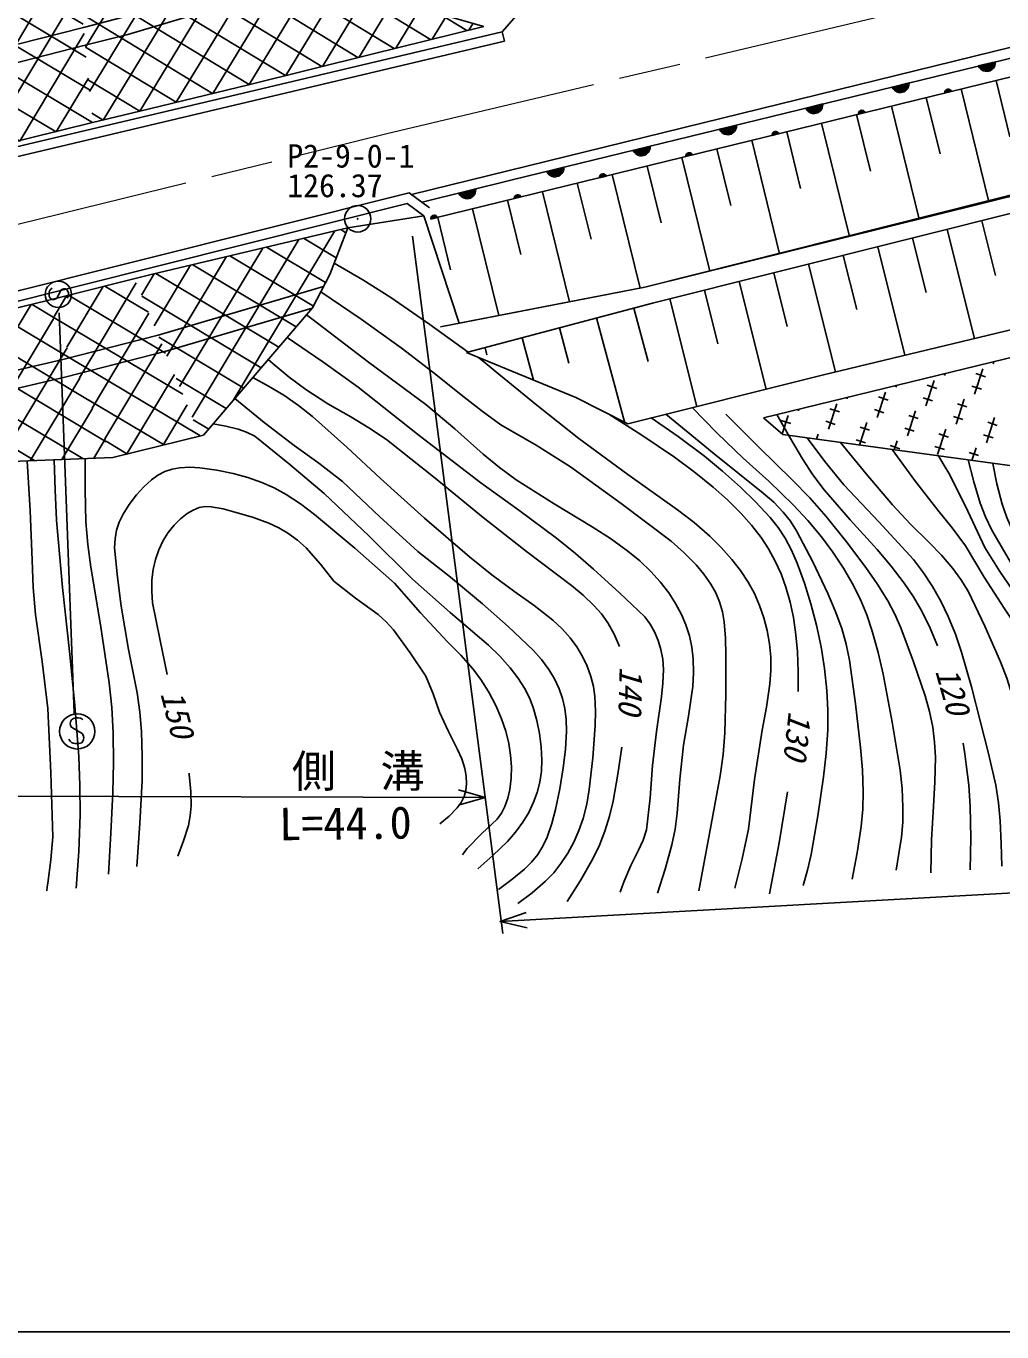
# Model space of a CAD drawing. Units: millimetres, scale not verified. Extents: x 40000 to 680000, y 20000 to 380000.
# Drawn here: x 91195 to 146310, y 205000 to 278792 of the extents above; entities that cross this region are included whole.
import ezdxf
from ezdxf.enums import TextEntityAlignment as Align

# ---------------------------------------------------------------- set-up
doc = ezdxf.new("R2010")
doc.units = ezdxf.units.MM
doc.header["$LTSCALE"] = 1000
doc.linetypes.add('CHAIN', pattern=[18.5, 12, -1.5, 3.5, -1.5])
for name, color, linetype, lineweight in [('M-BGD', 7, 'Continuous', 25), ('M-BMK', 2, 'CHAIN', 13), ('M-TTL-BAND', 7, 'Continuous', 25)]:
    doc.layers.add(name, color=color, linetype=linetype, lineweight=lineweight)
doc.layers.add('M-BGD-HTXT', color=7, linetype='Continuous')
doc.layers.add('M-BMK-SRVR', color=7, linetype='Continuous')
doc.styles.add('ＭＳ ゴシック', font='')
doc.styles.add('ＭＳ 明朝', font='')
doc.styles.get('ＭＳ ゴシック').set_extended_font_data('MS Gothic')
doc.styles.get('ＭＳ 明朝').set_extended_font_data('MS Mincho')

# ---------------------------------------------------------------- blocks, each defined once
blk = doc.blocks.new('BUHIN2')
at = {"color": 3, "linetype": 'Continuous', "lineweight": 25}
for radius in [746, 22.5]:
    blk.add_circle((0, 0), radius, dxfattribs=at)
blk = doc.blocks.new('BUHIN126')
at = {"color": 7, "linetype": 'Continuous', "lineweight": 25}
for p, q in [((-392, 146), (-354, -224)), ((-281, -332), (-341, 270)), ((-285, 338), (-212, -386)), ((-145, -429), (-228, 389)), ((-169, 435), (-79, -460)), ((-15, -479), (-110, 466))]:
    blk.add_line(p, q, dxfattribs=at)
blk.add_lwpolyline([(50, -497), (-68, -469), (-171, -422), (-290, -336), (-361, -232), (-410, -119), (-426, 35), (-400, 156), (-351, 271), (-252, 379), (-161, 449), (-50, 497)], close=True, dxfattribs=at)
blk = doc.blocks.new('BUHIN127')
at = {"color": 7, "linetype": 'Continuous', "lineweight": 25}
for p, q in [((6, 192), (44, -186)), ((68, -174), (32, 184)), ((58, 172), (91, -156)), ((114, -135), (85, 154)), ((112, 133), (137, -108)), ((157, -58), (142, 90))]:
    blk.add_line(p, q, dxfattribs=at)
blk.add_lwpolyline([(-20, 199), (27, 188), (68, 169), (116, 134), (144, 93), (164, 48), (170, -14), (160, -62), (141, -108), (101, -152), (64, -179), (20, -199)], close=True, dxfattribs=at)
blk = doc.blocks.new('BUHIN196')
at = {"color": 7, "linetype": 'Continuous', "lineweight": 25}
blk.add_lwpolyline([(-276, -460), (-240, -509), (-186, -540), (-109, -562), (7, -573), (106, -556), (194, -508), (250, -430), (262, -345), (263, -288), (240, -211), (192, -165), (-193, 108), (-232, 180), (-253, 276), (-237, 365), (-204, 433), (-146, 496), (-27, 518), (145, 502), (218, 484), (286, 444), (341, 383), (385, 292)], dxfattribs=at)
blk.add_circle((0, 0), 746, dxfattribs=at)
blk = doc.blocks.new('BUHIN204')
at = {"color": 7, "linetype": 'Continuous', "lineweight": 25}
blk.add_lwpolyline([(596, -397), (663, -351), (708, -281), (742, -180), (764, -26), (747, 107), (688, 227), (588, 306), (475, 327), (400, 333), (296, 307), (231, 245), (-156, -251), (-254, -298), (-383, -320), (-501, -293), (-590, -245), (-669, -164), (-692, -4), (-660, 224), (-632, 321), (-574, 409), (-488, 478), (-365, 531)], dxfattribs=at)
blk.add_circle((0, 0), 995, dxfattribs=at)

msp = doc.modelspace()

# ---------------------------------------------------------------- hatches: boundary and pattern name
at = {"layer": 'M-BGD'}
h = msp.add_hatch(dxfattribs=at)
h.set_pattern_fill('USER', color=256, style=0, pattern_type=2)
h.set_pattern_definition([(238.673, (97610, 273982), (1281.32, -779.88), []), (148.673, (97610, 273982), (-779.88, -1281.32), [])])
h.paths.add_polyline_path([(94202, 281119), (95188, 281161), (99549, 280143), (101298, 279621), (102055, 279395), (109437, 279719), (112496, 280072), (117056, 278777), (110643, 277189), (103759, 275483), (97610, 273982), (94952, 273336)])
h = msp.add_hatch(dxfattribs=at)
h.set_pattern_fill('USER', color=256, style=0, pattern_type=2)
h.set_pattern_definition([(239.185, (94952, 273336), (1288.24, -768.4), []), (149.185, (94952, 273336), (-768.4, -1288.24), [])])
h.paths.add_polyline_path([(90035, 272093), (89286, 279876), (94202, 281119), (94952, 273336)])
h = msp.add_hatch(dxfattribs=at)
h.set_pattern_fill('USER', color=256, style=0, pattern_type=2)
h.set_pattern_definition([(239.036, (92292, 263300), (1286.24, -771.74), []), (149.036, (92292, 263300), (-771.74, -1286.24), [])])
h.paths.add_polyline_path([(101004, 255662), (101205, 255670), (107363, 262863), (108351, 264758), (109365, 267385), (106509, 266717), (98339, 264768), (97321, 264521)])
h = msp.add_hatch(dxfattribs=at)
h.set_pattern_fill('USER', color=256, style=0, pattern_type=2)
h.set_pattern_definition([(239.187, (101004, 255662), (1288.26, -768.36), []), (149.187, (101004, 255662), (-768.36, -1288.26), [])])
h.paths.add_polyline_path([(96087, 254419), (92405, 263278), (97321, 264521), (101004, 255662)])
h = msp.add_hatch(dxfattribs=at)
h.set_pattern_fill('USER', color=256, style=0, pattern_type=2)
h.set_pattern_definition([(239.036, (87375, 262057), (1286.24, -771.74), []), (149.036, (87375, 262057), (-771.74, -1286.24), [])])
h.paths.add_polyline_path([(79985, 260299), (80421, 259394), (80494, 257759), (81053, 257820), (81651, 256609), (89885, 254161), (96087, 254419), (92404, 263278), (87375, 262057), (84279, 261283)])

# ---------------------------------------------------------------- linework, layer by layer
for p, q in [((112959, 269285), (172211, 283841)), ((118649, 270099), (172282, 283217)), ((172587, 282257), (114246, 267934)), ((118086, 278477), (121115, 281936)), ((112496, 280072), (117056, 278778)), ((94433, 278717), (96682, 279290)), ((101299, 279621), (96948, 278325)), ((118086, 278477), (73970, 268029)), ((85301, 276400), (94433, 278717)), ((96948, 278325), (94530, 277709)), ((117056, 278778), (110643, 277189)), ((118086, 278477), (118215, 277933)), ((118215, 277933), (74099, 267484)), ((94530, 277709), (85521, 275424)), ((110643, 277189), (103759, 275483)), ((174256, 275991), (126134, 264035)), ((103759, 275483), (97610, 273982)), ((145980, 275725), (146762, 272540)), ((142038, 274757), (142822, 271566)), ((144009, 275241), (145575, 268865)), ((97610, 273982), (94952, 273336)), ((138096, 273789), (138881, 270593)), ((140067, 274273), (141635, 267887)), ((94952, 273336), (80763, 269837)), ((136126, 273305), (137696, 266908)), ((132184, 272338), (133757, 265929)), ((134155, 272822), (134941, 269620)), ((157610, 271955), (126134, 264035)), ((130213, 271854), (131000, 268647)), ((126271, 270886), (127060, 267674)), ((126574, 263141), (157908, 270980)), ((128242, 271370), (129818, 264951)), ((113575, 268834), (118649, 270099)), ((124300, 270402), (125875, 263985)), ((112837, 269375), (81001, 261384)), ((113988, 268532), (112837, 269375)), ((116588, 269521), (115666, 269291)), ((115706, 269237), (116579, 269454)), ((116558, 269385), (115760, 269186)), ((120358, 269434), (121886, 263210)), ((122329, 269918), (123105, 266758)), ((112718, 268768), (81137, 260841)), ((113657, 268080), (112718, 268768)), ((115818, 269136), (116524, 269312)), ((116481, 269237), (115894, 269090)), ((116023, 269058), (116385, 269148)), ((118387, 268950), (119140, 265887)), ((113657, 268080), (109365, 267385)), ((115651, 261999), (113657, 268080)), ((114445, 267983), (115174, 265015)), ((116416, 268466), (117897, 262435)), ((109365, 267385), (106509, 266717)), ((108351, 264758), (109365, 267385)), ((143220, 267306), (144762, 261142)), ((145179, 267796), (145952, 264706)), ((106509, 266717), (98339, 264768)), ((113021, 266921), (118113, 227513)), ((141262, 266816), (142031, 263742)), ((137345, 265836), (138110, 262779)), ((139303, 266326), (140837, 260195)), ((135387, 265346), (136912, 259247)), ((162423, 265405), (136233, 259083)), ((162423, 265405), (136233, 259083)), ((98339, 264768), (92405, 263278)), ((107363, 262863), (108351, 264758)), ((131470, 264366), (132994, 258274)), ((133428, 264856), (134190, 261810)), ((98647, 261331), (108000, 264084)), ((126134, 264035), (114597, 261794)), ((126134, 264035), (115651, 261999)), ((129512, 263876), (130274, 260831)), ((132845, 256663), (163302, 264098)), ((92405, 263278), (87376, 262057)), ((107358, 262853), (99033, 260402)), ((101205, 255670), (107363, 262863)), ((116068, 260340), (126574, 263141)), ((125523, 262861), (126330, 259836)), ((127553, 263386), (129077, 257296)), ((93054, 262596), (93911, 239963)), ((123422, 262301), (124990, 256423)), ((93198, 259931), (98647, 261331)), ((121321, 261740), (121854, 259743)), ((117118, 260620), (117225, 260222)), ((119220, 261180), (119857, 258792)), ((87483, 258606), (93198, 259931)), ((99033, 260402), (93452, 258964)), ((116068, 260340), (122252, 257813)), ((145817, 259702), (145861, 259840)), ((136233, 259083), (125185, 256324)), ((136233, 259083), (125185, 256324)), ((143067, 259042), (143107, 259168)), ((144772, 257997), (145235, 259424)), ((144848, 259155), (145383, 258981)), ((93452, 258964), (87657, 257619)), ((140316, 258381), (140353, 258496)), ((142022, 257336), (142485, 258763)), ((142098, 258494), (142633, 258321)), ((145152, 258268), (144617, 258442)), ((125185, 256324), (122252, 257813)), ((125185, 256324), (122252, 257813)), ((137566, 257721), (137599, 257823)), ((139272, 256676), (139735, 258102)), ((139348, 257834), (139883, 257660)), ((142401, 257607), (141866, 257781)), ((143727, 256292), (144190, 257718)), ((134816, 257060), (134845, 257151)), ((136521, 256015), (136985, 257442)), ((136598, 257173), (137133, 256999)), ((139651, 256947), (139116, 257120)), ((140977, 255631), (141440, 257058)), ((143803, 257450), (144338, 257276)), ((132845, 256663), (133942, 255709)), ((133847, 256512), (134382, 256339)), ((133898, 255747), (134234, 256781)), ((136901, 256286), (136366, 256460)), ((138274, 255115), (138690, 256397)), ((138303, 256128), (138838, 255955)), ((141357, 255902), (140822, 256076)), ((141053, 256789), (141588, 256615)), ((144107, 256563), (143572, 256736)), ((145433, 255247), (145896, 256674)), ((145509, 256405), (146044, 256231)), ((96087, 254419), (101205, 255670)), ((133942, 255709), (149575, 253565)), ((135846, 255448), (135940, 255736)), ((138607, 255241), (138072, 255415)), ((140231, 254846), (140395, 255352)), ((142682, 254586), (143146, 256013)), ((142759, 255744), (143294, 255571)), ((145812, 255518), (145277, 255692)), ((140009, 255084), (140544, 254910)), ((143062, 254857), (142527, 255031)), ((144464, 254699), (144999, 254526)), ((144616, 254245), (144851, 254968)), ((89885, 254160), (96087, 254419)), ((117120, 235196), (60422, 235354)), ((117966, 228185), (181794, 231785))]:
    msp.add_line(p, q, dxfattribs=at)
msp.add_lwpolyline([(116597, 269588), (116586, 269466), (116554, 269358), (116486, 269228), (116394, 269143), (116289, 269078), (116139, 269040), (116015, 269048), (115894, 269080), (115773, 269163), (115691, 269243), (115627, 269346)], close=True, dxfattribs=at)
for points in [[(116162, 260365), (114002, 261933), (111800, 263458), (110217, 264447), (108598, 265397)], [(107843, 263784), (110127, 262225), (112385, 260610), (114173, 259245), (115933, 257825), (116955, 257024), (118018, 256266), (119998, 255104), (121944, 253892), (124802, 251818), (127631, 249690), (128348, 249048), (129039, 248347), (129485, 247817), (129877, 247257), (130149, 246773), (130369, 246258), (130527, 245701), (130629, 245125), (130702, 244201), (130716, 243251), (130724, 241033), (130671, 238849), (130563, 237635), (130394, 236420), (129793, 233167), (129188, 229929)], [(126859, 229784), (127296, 231153), (127673, 232532), (127852, 233411), (127974, 234310), (128120, 236237), (128325, 238151), (128618, 239798), (128855, 241467), (128892, 242250), (128869, 243043), (128794, 243698), (128659, 244343), (128465, 244952), (128215, 245542), (127883, 246164), (127493, 246764), (127012, 247385), (126482, 247972), (125854, 248571), (125186, 249125), (124195, 249839), (123173, 250501), (121016, 251800), (118879, 253157), (117931, 253854), (117013, 254605), (115416, 256028), (113780, 257405), (110540, 259797), (107330, 262241), (107181, 262359), (107032, 262477)], [(105936, 261197), (107956, 259816), (109950, 258382), (113399, 255655), (116881, 252979), (119033, 251437), (121150, 249846), (122219, 248991), (123243, 248095), (124710, 246774), (126144, 245401), (126441, 245004), (126695, 244565), (126902, 244075), (127054, 243563), (127153, 243009), (127193, 242441), (127168, 241662), (127082, 240884), (126796, 238937), (126571, 237000), (126439, 235179), (126246, 233371), (126044, 232790), (125779, 232217), (125348, 231349), (124976, 230464), (124863, 230165), (124749, 229857)], [(124718, 243742), (124410, 244425), (124051, 245074), (123687, 245578), (123268, 246054), (122658, 246635), (121992, 247186), (119461, 249096), (117016, 251016), (114305, 253240), (111546, 255424), (110560, 256086), (109532, 256703), (108242, 257452), (106988, 258250), (106056, 258953), (105152, 259710), (105015, 259828), (104871, 259952)], [(131225, 230075), (131636, 231737), (131990, 233418), (132347, 236210), (132765, 238997), (133016, 240304), (133207, 241620), (133260, 242369), (133252, 243122), (133183, 243874), (133052, 244631), (132869, 245345), (132626, 246050), (132329, 246721), (131980, 247363), (131546, 248025), (131061, 248655), (130458, 249331), (129812, 249966), (128923, 250734), (127992, 251458), (125191, 253450), (122420, 255495), (120039, 257367), (117687, 259293), (117232, 259669), (116771, 260052)], [(118969, 229202), (119774, 229817), (120538, 230476), (120994, 230951), (121407, 231468), (121790, 232047), (122128, 232667), (122420, 233331), (122658, 234021), (122863, 234830), (123008, 235651), (123198, 237435), (123332, 239260), (123357, 240085), (123322, 240899), (123243, 241467), (123102, 242038), (122894, 242615), (122630, 243171), (122309, 243708), (121933, 244217), (121466, 244735), (120950, 245217), (119895, 246046), (118798, 246831), (117494, 247789), (116232, 248791), (113706, 250981), (111212, 253224), (109318, 254997), (107374, 256734), (106579, 257356), (105750, 257927), (104887, 258448), (104006, 258942)], [(102989, 257755), (104641, 256397), (106331, 255086), (107721, 254090), (109071, 253048), (111173, 251054), (113315, 249105), (115168, 247646), (116978, 246145), (118424, 244864), (119841, 243526), (120305, 243002), (120721, 242438), (121033, 241912), (121297, 241346), (121489, 240797), (121623, 240233), (121699, 239601), (121715, 238952), (121655, 237915), (121534, 236871), (121347, 235689), (121101, 234520), (120888, 233733), (120617, 232961), (120381, 232455), (120095, 231983), (119746, 231547), (119350, 231147), (118638, 230556), (117877, 230002)], [(124111, 256869), (125978, 255678), (127821, 254430), (128931, 253609), (130009, 252738), (130816, 252018), (131589, 251249), (132175, 250585), (132712, 249887), (133134, 249246), (133510, 248564), (133839, 247835), (134114, 247079), (134354, 246235), (134539, 245365), (134679, 244395), (134759, 243424), (134796, 242306), (134801, 241189)], [(137858, 230585), (138142, 232074), (138366, 233566), (138450, 234537), (138473, 235511), (138429, 236765), (138325, 238023), (138040, 240490), (137695, 242952), (137509, 243859), (137265, 244750), (136900, 245747), (136478, 246727), (135624, 248514), (134715, 250274), (134365, 250815), (133962, 251327), (133423, 251883), (132832, 252407), (130052, 254616), (127323, 256858)], [(128813, 257230), (130237, 255785), (131704, 254383), (133147, 253072), (134548, 251719), (135353, 250844), (136114, 249929), (136763, 249062), (137362, 248161), (137857, 247314), (138303, 246431), (138674, 245530), (138992, 244599), (139327, 243398), (139608, 242165), (140113, 239463), (140560, 236744), (140673, 235701), (140725, 234658), (140711, 233806), (140636, 232956), (140499, 232030), (140332, 231094)], [(142297, 230948), (142340, 232815), (142444, 234692), (142529, 236090), (142554, 237480), (142512, 238324), (142410, 239169), (142230, 240054), (141987, 240939), (141324, 242872), (140602, 244789), (140263, 245564), (139869, 246312), (139271, 247265), (138620, 248189), (137527, 249657), (136391, 251083), (135456, 252132), (134468, 253148), (132591, 254990), (130726, 256856)], [(142681, 243778), (142266, 244771), (141796, 245738), (141327, 246536), (140800, 247313), (140059, 248275), (139263, 249211), (137737, 250882), (136268, 252580), (135636, 253435), (135045, 254335), (134311, 255575), (133603, 256848)], [(116713, 231167), (117566, 231913), (118381, 232708), (118840, 233234), (119254, 233800), (119585, 234353), (119862, 234935), (120065, 235491), (120212, 236072), (120298, 236683), (120324, 237301), (120288, 238063), (120191, 238825), (120045, 239560), (119839, 240282), (119622, 240838), (119349, 241371), (118972, 241961), (118540, 242525), (117949, 243182), (117308, 243803), (115152, 245647), (113025, 247546), (110548, 249985), (108026, 252385), (106091, 254024), (104109, 255620), (103652, 255844), (103168, 256014), (102477, 256183), (101757, 256316)], [(126501, 256653), (128023, 255599), (129506, 254498), (130539, 253648), (131541, 252744), (132403, 251904), (133226, 251016), (133673, 250455), (134069, 249860), (134436, 249174), (134754, 248449), (135168, 247313), (135527, 246152), (135844, 244944), (136105, 243713), (136292, 242483), (136418, 241247), (136475, 240138), (136472, 239019), (136379, 237695), (136226, 236366), (135916, 234168), (135546, 231972), (135334, 231099), (135092, 230221)], [(135307, 255522), (136316, 254180), (137376, 252871), (139370, 250779), (141324, 248643), (141881, 247902), (142389, 247126), (142858, 246290), (143274, 245424), (143682, 244433), (144038, 243412), (144595, 241451), (145098, 239463), (145558, 237689), (145962, 235896), (146118, 234893), (146214, 233882), (146274, 232605), (146299, 231312)], [(147900, 231312), (147820, 233726), (147679, 236156), (147548, 237527), (147356, 238900), (147154, 239952), (146893, 240987), (146588, 241935), (146226, 242861), (145341, 244876), (144402, 246864), (143997, 247516), (143535, 248145), (142897, 248893), (142210, 249605), (141151, 250647), (140136, 251731), (138653, 253487), (137194, 255263)], [(140119, 254862), (141382, 253139), (142699, 251443), (143500, 250445), (144250, 249415), (145311, 247647), (146432, 245899), (146927, 245157), (147373, 244381), (147652, 243746), (147876, 243086), (148771, 239254), (149607, 235417), (149661, 234510), (149655, 233602), (149593, 232535), (149502, 231458)], [(91256, 254218), (91426, 251414), (91535, 248608), (91601, 247072), (91727, 245541), (92103, 242888), (92419, 240221), (92592, 236600), (92705, 232976), (92593, 231673), (92420, 230361), (92388, 230143), (92356, 229924)], [(94030, 230070), (94169, 232143), (94248, 234228), (94236, 235876), (94164, 237524), (93940, 240398), (93655, 243272), (93251, 247066), (92908, 250864), (92828, 252567), (92788, 254281)], [(94537, 254354), (94526, 252562), (94576, 250775), (94681, 249494), (94847, 248208), (95396, 244954), (95888, 241678), (96029, 240276), (96112, 238862), (96135, 237175), (96098, 235486), (95989, 233181), (95849, 230870)], [(97450, 231307), (97625, 233727), (97741, 236153), (97755, 237534), (97709, 238923), (97614, 240027), (97460, 241122), (96986, 243562), (96571, 246013), (96352, 247650), (96190, 249314), (96216, 249809), (96303, 250304), (96456, 250756), (96672, 251202), (97023, 251760), (97438, 252304), (97837, 252754), (98278, 253160), (98641, 253421), (99030, 253626), (99437, 253760), (99863, 253835), (100433, 253863), (101016, 253830), (101961, 253697), (102886, 253507), (103713, 253281), (104510, 253000), (105206, 252694), (105885, 252329), (106701, 251789), (107479, 251201), (109753, 249281), (112000, 247303), (113475, 245629), (114999, 243992), (115741, 243249), (116445, 242457), (116920, 241807), (117347, 241120), (117725, 240399), (118054, 239639), (118285, 238956), (118458, 238256), (118561, 237600), (118605, 236933), (118590, 236292), (118516, 235651), (118404, 235161), (118235, 234688), (118044, 234320), (117797, 233979), (116930, 233170), (116105, 232316), (115971, 232142), (115840, 231967)], [(151018, 231531), (150985, 232978), (150892, 234424), (150778, 235312), (150603, 236199), (150134, 237983), (149721, 239798), (149536, 240977), (149293, 242135), (149082, 242763), (148813, 243373), (147985, 245031), (147107, 246653), (146199, 247973), (145346, 249321), (144389, 251390), (143379, 253430), (143057, 253969), (142729, 254504)], [(144403, 254274), (144718, 253039), (145090, 251828), (145390, 251060), (145750, 250305), (147388, 247506), (148976, 244672), (149496, 243621), (149964, 242538), (150277, 241673), (150552, 240785)], [(145797, 254083), (146035, 252922), (146329, 251781), (146591, 251030), (146912, 250291), (148198, 247709), (149537, 245156), (150735, 243326), (151888, 241455), (152329, 240581), (152720, 239674), (153075, 238675), (153377, 237646), (153710, 236250), (153985, 234836), (154204, 233406), (154366, 231968)], [(114572, 233714), (115084, 234149), (115546, 234621), (115765, 234923), (115934, 235260), (116034, 235609), (116075, 235977), (116060, 236404), (115983, 236832), (115802, 237382), (115560, 237920), (115025, 238966), (114550, 240028), (114192, 241059), (113780, 242060), (112885, 243384), (111938, 244676), (111532, 245123), (111074, 245536), (109796, 246462), (108570, 247428), (107819, 248383), (107015, 249306), (106517, 249742), (105981, 250131), (105460, 250442), (104911, 250701), (103978, 251036), (102987, 251325), (102316, 251511), (101651, 251633), (101309, 251637), (100976, 251580), (100627, 251446), (100295, 251254), (99906, 250948), (99549, 250591), (99217, 250175), (98933, 249719), (98691, 249199), (98502, 248648), (98371, 248082), (98298, 247497), (98289, 246847), (98341, 246191), (98744, 244168), (99153, 242141)], [(121763, 229315), (122512, 230512), (123204, 231732), (123575, 232501), (123890, 233291), (124148, 234135), (124349, 234999), (124611, 236513), (124840, 238037)], [(144527, 231120), (144557, 232914), (144527, 234703), (144444, 235887), (144301, 237066), (144214, 237660), (144121, 238263)], [(99758, 231889), (100090, 232751), (100360, 233621), (100469, 234164), (100519, 234723), (100504, 235520), (100427, 236335), (100413, 236456), (100399, 236577)], [(115621, 235632), (117120, 235196), (115619, 234773)], [(134210, 235520), (133724, 232632), (133188, 229751)], [(119488, 227839), (117966, 228185), (119440, 228696)]]:
    msp.add_lwpolyline(points, dxfattribs=at)
at = {"layer": 'M-BMK'}
for p, q in [((111573, 272726), (162507, 284811)), ((88571, 267070), (111573, 272726))]:
    msp.add_line(p, q, dxfattribs=at)
at = {"layer": 'M-TTL-BAND'}
msp.add_line((40000, 205000), (579000, 205000), dxfattribs=at)

# ---------------------------------------------------------------- block references
at = {"layer": 'M-BGD', "rotation": 97.99101}
for name, p in [('BUHIN126', (145466, 276658)), ('BUHIN126', (140590, 275466)), ('BUHIN127', (143274, 275060)), ('BUHIN126', (135714, 274273)), ('BUHIN127', (138399, 273864)), ('BUHIN126', (130839, 273080)), ('BUHIN127', (133524, 272667)), ('BUHIN126', (125963, 271888)), ('BUHIN127', (128650, 271470)), ('BUHIN126', (121087, 270695)), ('BUHIN127', (123775, 270273)), ('BUHIN127', (118956, 269090)), ('BUHIN127', (114246, 267934)), ('BUHIN196', (93015, 263633)), ('BUHIN204', (94082, 238934))]:
    msp.add_blockref(name, p, dxfattribs=at)
at = {"layer": 'M-BMK-SRVR', "rotation": 97.99101}
msp.add_blockref('BUHIN2', (109923, 267902), dxfattribs=at)

# ---------------------------------------------------------------- texts
at = {"layer": 'M-BGD', "style": 'ＭＳ 明朝', "oblique": 15}
for s, rotation, p in [('140', 268.6, (124325, 242609)), ('120', 285.7, (142155, 242241)), ('150', 284.3, (98387, 240974)), ('130', 263.7, (133880, 240141))]:
    msp.add_text(s, height=1320, rotation=rotation, dxfattribs=at).set_placement(p, align=Align.BOTTOM_LEFT)
at = {"layer": 'M-BGD', "style": 'ＭＳ ゴシック'}
msp.add_text('側\u3000溝', height=1833, dxfattribs=at).set_placement((106204, 235224), align=Align.BOTTOM_LEFT)
msp.add_text('L=44.0', height=1833, rotation=0.8, dxfattribs=at).set_placement((105512, 232228), align=Align.BOTTOM_LEFT)
at = {"layer": 'M-BGD-HTXT', "style": 'ＭＳ ゴシック'}
for s, p in [('P2-9-0-1', (105945, 270401)), ('126.37', (105945, 268727))]:
    msp.add_text(s, height=1320, dxfattribs=at).set_placement(p, align=Align.BOTTOM_LEFT)

doc.saveas('drawing.dxf')
